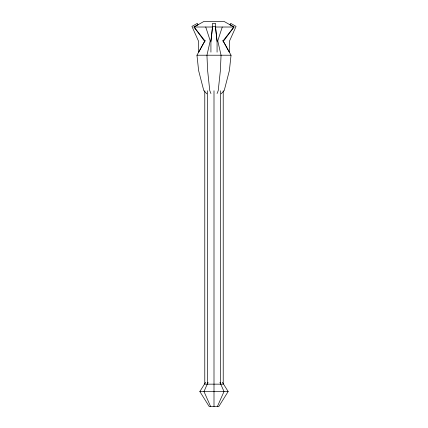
<?xml version="1.0" encoding="UTF-8"?>
<svg xmlns="http://www.w3.org/2000/svg" width="428" height="428" viewBox="0 0 428 428"><rect width="100%" height="100%" fill="white"/><g stroke="black" fill="none" stroke-linecap="round" stroke-linejoin="round"><path stroke-width="0.64" d="M210.924 52.13L210.924 41.382L212.465 27.018M222.838 40.414L231.04 55.217L229.381 70.588L224.224 90.57L221.116 93.844M210.924 41.382L212.465 27.75L212.465 23.401L215.535 23.401L215.535 27.75L217.076 41.382L217.076 52.13M210.325 40.483L206.943 55.217L207.628 70.588L209.763 90.57L210.94 93.561M217.601 41.291L222.271 27.018M217.06 93.561L218.237 90.57L220.372 70.588L221.057 55.217L217.675 40.483M208.061 382.311L203.985 391.534L210.646 406.6M217.354 406.6L224.015 391.534L219.939 382.311M206.885 93.844L203.776 90.57L198.619 70.588L196.96 55.217L205.162 40.414M222.394 382.311L228.161 391.534L218.745 406.6L209.255 406.6L199.839 391.534L205.606 382.311M205.178 41.131L194.028 27.018L198.036 24.744L197.287 23.401L191.921 26.408L198.629 41.382L198.688 52.13L204.664 41.382L194.028 27.018L204.017 21.4L223.983 21.4L233.972 27.018L223.336 41.382L229.312 52.13L229.371 41.382L236.079 26.408L230.713 23.401L229.964 24.744L233.972 27.018L222.822 41.131M212.465 26.408L215.535 26.408M194.028 27.018L212.347 27.018M215.653 27.018L233.972 27.018M196.96 55.217L231.04 55.217M199.839 391.534L228.161 391.534M205.729 27.018L210.399 41.291M215.535 27.018L217.076 41.382M223.223 90.768L223.223 384.157L204.777 384.157L204.777 90.768M220.522 90.768L220.522 384.157M214 90.768L214 406.6M207.478 90.768L207.478 384.157"/></g></svg>
